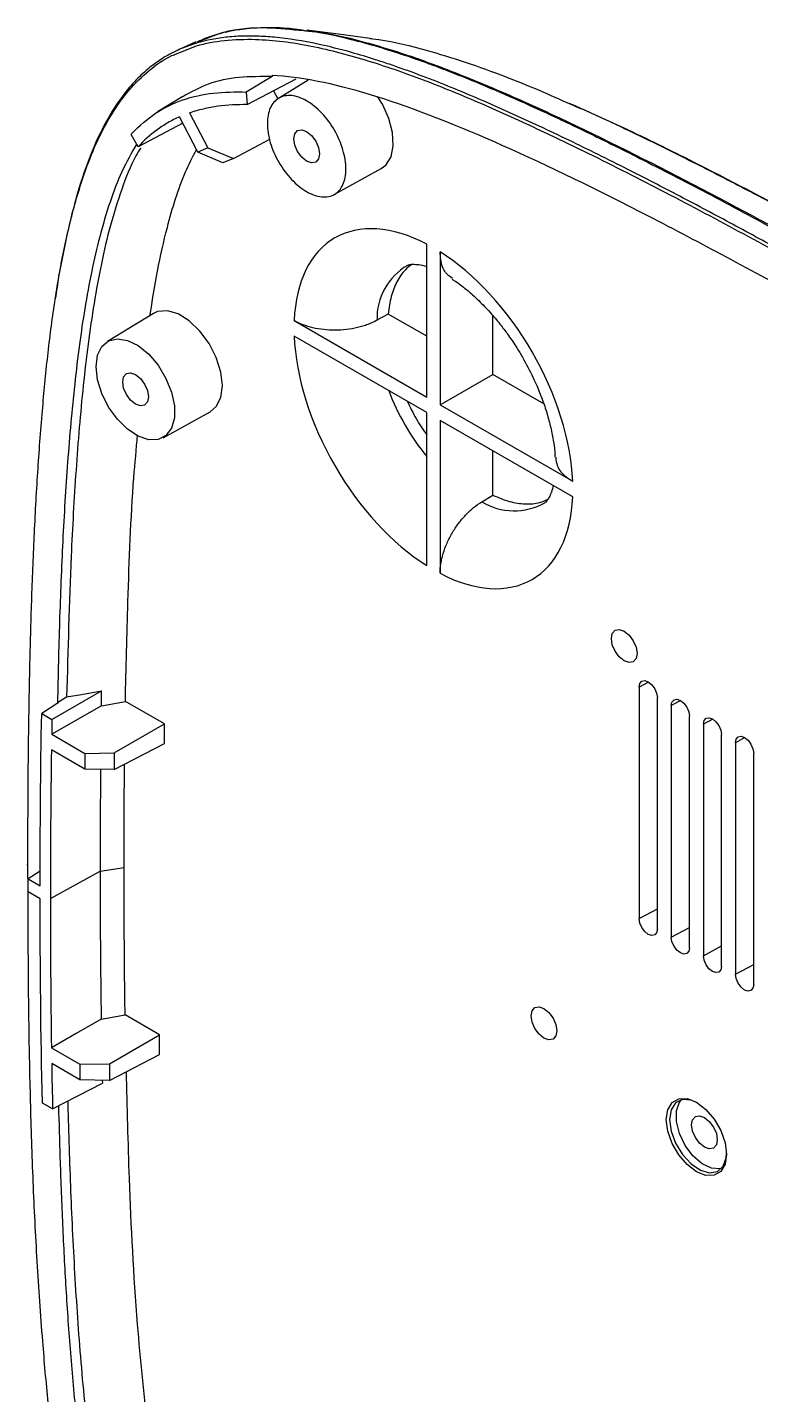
# Model space of a CAD drawing. Header units: millimetres. Extents: x 2884 to 3947, y -242 to 509.
# Drawn here: x 3708.3 to 3772.9, y 136.7 to 257.2 of the extents above; entities that cross this region are included whole.
import ezdxf

# ---------------------------------------------------------------- set-up
doc = ezdxf.new("R2010")
doc.units = ezdxf.units.MM
doc.header["$LTSCALE"] = 16.334999
doc.layers.get('0').update_dxf_attribs({"lineweight": 18})

msp = doc.modelspace()

# ---------------------------------------------------------------- linework, layer by layer
at = {"color": 7, "linetype": 'Continuous', "lineweight": 25}
for p, q in [((3729.9, 252.89), (3727.61, 251.52)), ((3727.7, 250.42), (3732, 252.7)), ((3729.9, 252.98), (3729.9, 252.89)), ((3733.07, 252.56), (3730.45, 250.97)), ((3722.02, 251.14), (3719.8, 249.77)), ((3727.61, 251.52), (3727.7, 250.42)), ((3730.41, 250.9), (3730.02, 251.65)), ((3722.62, 249.69), (3724.22, 246.6)), ((3722.02, 248.77), (3718.09, 246.7)), ((3723.34, 246.24), (3721.73, 249.34)), ((3718.09, 246.7), (3717.46, 247.78)), ((3726.5, 245.68), (3729.68, 247.38)), ((3724.22, 246.6), (3723.34, 246.24)), ((3725.56, 245.3), (3723.34, 246.24)), ((3724.22, 246.6), (3726.5, 245.68)), ((3726.5, 245.68), (3725.56, 245.3)), ((3735.35, 242.49), (3739.51, 244.78)), ((3743.51, 224.64), (3743.51, 238.13)), ((3744.69, 237.45), (3744.69, 223.96)), ((3719.44, 232.01), (3715.38, 229.55)), ((3740.12, 231.96), (3739.13, 231.41)), ((3743.51, 230.01), (3740.12, 231.96)), ((3749.34, 226.64), (3749.34, 231.83)), ((3731.83, 231.39), (3743.51, 224.64)), ((3743.51, 223.28), (3731.83, 230.02)), ((3744.69, 223.96), (3749.34, 226.64)), ((3753.82, 224.05), (3749.34, 226.64)), ((3720.28, 221.06), (3724.44, 223.35)), ((3743.51, 209.79), (3743.51, 223.28)), ((3744.69, 223.96), (3756.37, 217.22)), ((3744.69, 222.59), (3744.69, 209.11)), ((3756.37, 215.85), (3744.69, 222.59)), ((3749.34, 216), (3749.34, 219.91)), ((3748.36, 215.41), (3749.34, 216)), ((3762.23, 199.08), (3762.23, 178.67)), ((3711.05, 197.68), (3709.59, 196.75)), ((3710.49, 196.23), (3714.86, 198.75)), ((3710.98, 197.72), (3711.79, 198.21)), ((3710.98, 197.72), (3711.05, 197.68)), ((3714.85, 197.44), (3716.96, 197.82)), ((3720.4, 195.83), (3716.96, 197.82)), ((3763.83, 177.74), (3763.83, 198.16)), ((3709.59, 196.75), (3710.49, 196.23)), ((3714.85, 197.44), (3710.47, 194.92)), ((3765.06, 197.45), (3765.06, 177.03)), ((3766.66, 176.11), (3766.66, 196.52)), ((3710.49, 196.23), (3710.47, 194.92)), ((3715.98, 193.28), (3720.4, 195.83)), ((3720.4, 194.1), (3720.4, 195.83)), ((3767.89, 195.81), (3767.89, 175.4)), ((3710.47, 194.92), (3713.38, 193.24)), ((3715.98, 191.81), (3720.4, 194.1)), ((3769.49, 174.48), (3769.49, 194.89)), ((3770.72, 194.18), (3770.72, 173.77)), ((3713.38, 191.85), (3710.45, 193.54)), ((3713.38, 193.24), (3715.98, 193.28)), ((3713.38, 193.24), (3713.38, 191.85)), ((3715.98, 193.28), (3715.98, 191.81)), ((3772.32, 172.85), (3772.32, 193.26)), ((3715.98, 191.81), (3713.38, 191.85)), ((3714.75, 182.85), (3716.85, 183.19)), ((3709.47, 182.86), (3708.39, 182.17)), ((3708.39, 181.03), (3708.39, 182.17)), ((3708.39, 182.17), (3709.46, 181.55)), ((3710.37, 180.45), (3714.75, 182.85)), ((3709.46, 180.42), (3708.39, 181.03)), ((3714.83, 169.82), (3716.94, 170.19)), ((3719.97, 168.43), (3716.94, 170.19)), ((3715.55, 165.88), (3719.97, 168.43)), ((3719.97, 166.71), (3719.97, 168.43)), ((3710.45, 167.29), (3712.95, 165.84)), ((3715.55, 164.41), (3719.97, 166.71)), ((3712.95, 164.45), (3710.47, 165.89)), ((3712.95, 165.84), (3715.55, 165.88)), ((3712.95, 165.84), (3712.95, 164.45)), ((3715.55, 165.88), (3715.55, 164.41)), ((3710.55, 161.9), (3714.94, 164.17)), ((3715.55, 164.41), (3712.95, 164.45)), ((3714.93, 164.42), (3714.94, 164.17)), ((3710.55, 161.9), (3709.65, 162.42))]:
    msp.add_line(p, q, dxfattribs=at)
at = {"color": 8, "linetype": 'Continuous', "lineweight": 25}
for p, q in [((3763.06, 199.52), (3762.23, 199.08)), ((3765.89, 197.89), (3765.06, 197.45)), ((3768.72, 196.26), (3767.89, 195.81)), ((3771.54, 194.63), (3770.72, 194.18)), ((3762.23, 178.67), (3763.83, 179.53)), ((3765.06, 177.03), (3766.66, 177.89)), ((3767.89, 175.4), (3769.49, 176.26)), ((3770.72, 173.77), (3772.32, 174.63))]:
    msp.add_line(p, q, dxfattribs=at)
at = {"color": 7, "linetype": 'Continuous', "lineweight": 25}
for points in [[(3738.53, 256.26), (3735.74, 256.62), (3732.96, 256.99)], [(3723.16, 255.96), (3722.35, 255.58), (3721.55, 255.21)], [(3739.51, 244.78), (3739.91, 245.08), (3740.37, 245.81), (3740.57, 246.79), (3740.51, 247.95), (3740.18, 249.21), (3739.61, 250.45), (3739.19, 251.13)], [(3734.06, 246.09), (3733.98, 245.64), (3733.73, 245.36), (3733.36, 245.29), (3732.93, 245.44), (3732.5, 245.79), (3732.13, 246.29), (3731.89, 246.85), (3731.8, 247.4), (3731.89, 247.85), (3732.13, 248.13), (3732.5, 248.2), (3732.93, 248.05), (3733.36, 247.7), (3733.73, 247.21), (3733.98, 246.64), (3734.06, 246.09)], [(3724.44, 223.35), (3724.97, 223.8), (3725.37, 224.61), (3725.51, 225.65), (3725.37, 226.85), (3724.97, 228.12), (3724.34, 229.36), (3723.53, 230.46), (3722.59, 231.36), (3721.61, 231.97), (3720.66, 232.25), (3719.8, 232.17), (3719.44, 232.01)], [(3714.39, 227.32), (3714.52, 228.33), (3714.9, 229.11), (3715.49, 229.61), (3716.26, 229.79), (3717.15, 229.64), (3718.09, 229.18), (3719.02, 228.42), (3719.85, 227.44), (3720.54, 226.29), (3721.03, 225.08), (3721.29, 223.88), (3721.29, 222.8), (3721.03, 221.89), (3720.54, 221.25), (3719.85, 220.9), (3719.02, 220.88), (3718.09, 221.19), (3717.15, 221.81), (3716.26, 222.69), (3715.49, 223.76), (3714.9, 224.95), (3714.52, 226.17), (3714.39, 227.32)], [(3718.99, 224.67), (3718.9, 224.22), (3718.66, 223.94), (3718.29, 223.86), (3717.86, 224.01), (3717.42, 224.36), (3717.06, 224.86), (3716.81, 225.42), (3716.73, 225.97), (3716.81, 226.42), (3717.06, 226.71), (3717.42, 226.78), (3717.86, 226.63), (3718.29, 226.28), (3718.66, 225.78), (3718.9, 225.22), (3718.99, 224.67)], [(3759.78, 203.35), (3759.86, 203.8), (3760.11, 204.09), (3760.48, 204.16), (3760.91, 204.01), (3761.34, 203.66), (3761.71, 203.16), (3761.96, 202.6), (3762.04, 202.05), (3761.96, 201.6), (3761.71, 201.32), (3761.34, 201.24), (3760.91, 201.39), (3760.48, 201.74), (3760.11, 202.24), (3759.86, 202.8), (3759.78, 203.35)], [(3762.23, 199.08), (3762.29, 199.4), (3762.47, 199.6), (3762.73, 199.65), (3763.03, 199.54), (3763.34, 199.29), (3763.6, 198.94), (3763.77, 198.55), (3763.83, 198.16)], [(3711.79, 198.21), (3713.11, 198.44), (3714.86, 198.75)], [(3765.06, 197.45), (3765.12, 197.76), (3765.3, 197.96), (3765.55, 198.01), (3765.86, 197.91), (3766.17, 197.66), (3766.42, 197.31), (3766.6, 196.91), (3766.66, 196.52)], [(3767.89, 195.81), (3767.95, 196.13), (3768.12, 196.33), (3768.38, 196.38), (3768.69, 196.27), (3768.99, 196.03), (3769.25, 195.68), (3769.43, 195.28), (3769.49, 194.89)], [(3770.72, 194.18), (3770.78, 194.5), (3770.95, 194.7), (3771.21, 194.75), (3771.52, 194.64), (3771.82, 194.4), (3772.08, 194.05), (3772.25, 193.65), (3772.32, 193.26)], [(3763.83, 177.74), (3763.77, 177.43), (3763.6, 177.23), (3763.34, 177.18), (3763.03, 177.28), (3762.73, 177.53), (3762.47, 177.88), (3762.29, 178.28), (3762.23, 178.67)], [(3766.66, 176.11), (3766.6, 175.79), (3766.42, 175.59), (3766.17, 175.54), (3765.86, 175.65), (3765.55, 175.9), (3765.3, 176.25), (3765.12, 176.64), (3765.06, 177.03)], [(3769.49, 174.48), (3769.43, 174.16), (3769.25, 173.96), (3768.99, 173.91), (3768.69, 174.02), (3768.38, 174.26), (3768.12, 174.61), (3767.95, 175.01), (3767.89, 175.4)], [(3772.32, 172.85), (3772.25, 172.53), (3772.08, 172.33), (3771.82, 172.28), (3771.52, 172.38), (3771.21, 172.63), (3770.95, 172.98), (3770.78, 173.38), (3770.72, 173.77)], [(3752.71, 170.1), (3752.79, 170.55), (3753.04, 170.83), (3753.41, 170.9), (3753.84, 170.75), (3754.27, 170.4), (3754.64, 169.91), (3754.88, 169.34), (3754.97, 168.79), (3754.88, 168.34), (3754.64, 168.06), (3754.27, 167.99), (3753.84, 168.14), (3753.41, 168.49), (3753.04, 168.98), (3752.79, 169.55), (3752.71, 170.1)], [(3714.83, 169.82), (3712.64, 168.55), (3710.45, 167.29)], [(3764.62, 160.96), (3764.75, 161.83), (3765.13, 162.46), (3765.72, 162.8), (3766.45, 162.81), (3767.27, 162.49), (3768.09, 161.86), (3768.83, 161), (3769.42, 159.99), (3769.8, 158.91), (3769.93, 157.89), (3769.8, 157.02), (3769.42, 156.39), (3768.83, 156.05), (3768.09, 156.04), (3767.27, 156.36), (3766.45, 156.99), (3765.72, 157.85), (3765.13, 158.86), (3764.75, 159.93), (3764.62, 160.96)], [(3767.35, 162.44), (3766.8, 162.67), (3766.04, 162.73), (3765.43, 162.43), (3765.04, 161.82), (3764.91, 160.96)], [(3769.45, 156.63), (3769.35, 156.61), (3768.6, 156.67), (3767.77, 157.06), (3766.97, 157.76), (3766.28, 158.68), (3765.77, 159.73), (3765.51, 160.79), (3765.51, 161.74), (3765.77, 162.49), (3765.95, 162.7)], [(3764.91, 160.96), (3765.04, 159.94), (3765.43, 158.87), (3766.04, 157.87), (3766.8, 157.05), (3767.62, 156.5), (3768.42, 156.27), (3769.12, 156.39), (3769.62, 156.85), (3769.89, 157.6), (3769.92, 157.98)], [(3766.85, 160.49), (3766.94, 160.94), (3767.18, 161.22), (3767.55, 161.29), (3767.98, 161.14), (3768.41, 160.79), (3768.78, 160.29), (3769.03, 159.73), (3769.11, 159.18), (3769.03, 158.73), (3768.78, 158.45), (3768.41, 158.38), (3767.98, 158.53), (3767.55, 158.88), (3767.18, 159.37), (3766.94, 159.94), (3766.85, 160.49)]]:
    msp.add_lwpolyline(points, dxfattribs=at)
at = {"color": 8, "linetype": 'Continuous', "lineweight": 25}
for centre, radius, start, end in [((3744.52, 231.58), 5.39, 120.0306, 181.8515), ((3759.44, 232.47), 20.6, 200.6442, 219.3533), ((3751.21, 220.14), 5.52, 238.9272, 299.2322)]:
    msp.add_arc(centre, radius, start, end, dxfattribs=at)
at = {"color": 7, "linetype": 'Continuous', "lineweight": 25}
for points, knots in [([(3723.19, 255.85), (3723.99, 256.21), (3725.89, 257.05), (3729.14, 257.32), (3731.59, 257.05), (3732.68, 256.94)], [0, 0, 0, 0, 8941.373265, 21404.874197, 31317.201938, 31317.201938, 31317.201938, 31317.201938]), ([(3723.28, 255.94), (3723.44, 256.02), (3723.92, 256.26), (3724.66, 256.51), (3725.26, 256.69), (3725.51, 256.75), (3725.52, 256.75)], [0, 0, 0, 0, 8830.063151, 27367.63685, 39221.646022, 39880.739943, 39880.739943, 39880.739943, 39880.739943]), ([(3725.74, 256.81), (3725.74, 256.81), (3725.76, 256.81), (3725.92, 256.85), (3726.29, 256.93), (3726.91, 257.04), (3727.78, 257.15), (3729.21, 257.24), (3730.98, 257.24), (3732.4, 257.02), (3733.01, 256.93)], [0, 0, 0, 0, 99.200625, 555.092646, 5479.552446, 12204.378024, 20680.789404, 33393.968762, 56931.757321, 74711.256594, 74711.256594, 74711.256594, 74711.256594]), ([(3738.49, 256.25), (3738.59, 256.24), (3740.05, 256.11), (3742.72, 255.44), (3746.49, 254.34), (3749.84, 253.13), (3752.97, 251.89), (3754.92, 251.03), (3755.86, 250.61)], [0, 0, 0, 0, 987.522634, 15390.966198, 26795.794978, 38563.169521, 48465.072049, 57569.702307, 57569.702307, 57569.702307, 57569.702307]), ([(3708.38, 183.33), (3708.38, 185.32), (3708.38, 189.23), (3708.44, 195.07), (3708.54, 200.87), (3708.7, 206.63), (3708.92, 212.35), (3709.22, 217.94), (3709.62, 223.26), (3710.1, 228.27), (3710.7, 233), (3711.5, 237.58), (3712.43, 241.49), (3713.45, 244.72), (3714.5, 247.31), (3715.76, 249.67), (3717.25, 251.76), (3719.02, 253.46), (3720.44, 254.5), (3721.33, 254.84), (3721.46, 254.89)], [0, 0, 0, 0, 11639.918901, 22904.651841, 34364.357266, 45947.204421, 57205.58184, 68664.983802, 79790.346441, 89786.197492, 99800.931723, 109805.845535, 119788.949513, 126572.81546, 133214.575881, 139810.102267, 146540.877529, 153163.633158, 159784.3027, 160938.890283, 160938.890283, 160938.890283, 160938.890283]), ([(3721.6, 255.23), (3721.44, 255.15), (3721.2, 255.04), (3720.74, 254.8), (3720.09, 254.42), (3719.14, 253.74), (3717.98, 252.71), (3716.71, 251.25), (3715.32, 249.14), (3713.92, 246.22), (3712.61, 242.39), (3711.65, 238.33), (3711.06, 235.2), (3710.84, 233.64), (3710.79, 233.29)], [0, 0, 0, 0, 2627.663264, 3860.64362, 7642.691064, 13715.370582, 21025.908433, 30162.867236, 41202.268161, 55722.615761, 72441.637126, 91453.084734, 105286.010972, 109249.853815, 109249.853815, 109249.853815, 109249.853815]), ([(3729.9, 252.89), (3728.92, 252.89), (3726.95, 252.9), (3724.27, 252.36), (3722.75, 251.52), (3722.03, 251.12)], [0, 0, 0, 0, 10733.801364, 21444.923671, 31320.969279, 31320.969279, 31320.969279, 31320.969279]), ([(3776.05, 233.64), (3771.34, 236.23), (3766.7, 238.72), (3762.28, 240.98), (3757.76, 243.3), (3753.46, 245.38), (3749.47, 247.13), (3745.48, 248.88), (3741.79, 250.31), (3738.48, 251.31), (3735.25, 252.29), (3732.4, 252.86), (3729.9, 252.98)], [0, 0, 0, 0, 9914.937113, 9914.937113, 9914.937113, 20070.809981, 20070.809981, 20070.809981, 30226.682848, 30226.682848, 30226.682848, 40141.70979, 40141.70979, 40141.70979, 40141.70979]), ([(3717.57, 247.9), (3718.82, 249.25), (3720.32, 250.25), (3722.89, 251.13), (3723.8, 251.32), (3725.66, 251.54), (3726.65, 251.56), (3727.61, 251.52)], [0, 0, 0, 0, 15646.111949, 15646.111949, 23469.167923, 23469.167923, 31292.223897, 31292.223897, 31292.223897, 31292.223897]), ([(3736.39, 244.75), (3736.39, 244.22), (3736.3, 243.75), (3735.96, 242.99), (3735.7, 242.69), (3735.06, 242.32), (3734.68, 242.25), (3733.84, 242.33), (3733.38, 242.49), (3732.48, 243.01), (3732.02, 243.38), (3731.19, 244.26), (3730.8, 244.78), (3730.16, 245.89), (3729.9, 246.48), (3729.56, 247.65), (3729.47, 248.22), (3729.47, 249.27), (3729.56, 249.74), (3729.9, 250.51), (3730.16, 250.8), (3730.8, 251.18), (3731.19, 251.25), (3732.02, 251.17), (3732.48, 251.01), (3733.38, 250.49), (3733.84, 250.12), (3734.68, 249.24), (3735.06, 248.72), (3735.7, 247.61), (3735.96, 247.01), (3736.3, 245.85), (3736.39, 245.27), (3736.39, 244.75)], [0, 0, 0, 0, 9035.721955, 9035.721955, 18071.443911, 18071.443911, 27107.165866, 27107.165866, 36142.887821, 36142.887821, 45178.609776, 45178.609776, 54214.331732, 54214.331732, 63250.053687, 63250.053687, 72285.775642, 72285.775642, 81321.497597, 81321.497597, 90357.219553, 90357.219553, 99392.941508, 99392.941508, 108428.663463, 108428.663463, 117464.385418, 117464.385418, 126500.107374, 126500.107374, 135535.829329, 135535.829329, 144571.551284, 144571.551284, 144571.551284, 144571.551284]), ([(3727.7, 250.42), (3726.84, 250.42), (3725.96, 250.38), (3725.13, 250.27), (3724.69, 250.21), (3724.26, 250.13), (3723.84, 250.03), (3723.43, 249.94), (3723.01, 249.82), (3722.62, 249.69)], [0, 0, 0, 0, 15364.112377, 15364.112377, 15364.112377, 23386.462257, 23386.462257, 23386.462257, 31324.459195, 31324.459195, 31324.459195, 31324.459195]), ([(3795.2, 229.95), (3793.75, 230.79), (3791.04, 232.35), (3787.27, 234.48), (3784.08, 236.26), (3781.46, 237.71), (3779.23, 238.93), (3774.63, 241.42), (3768.63, 244.57), (3761.58, 248.07), (3757.78, 249.77), (3756.07, 250.53)], [0, 0, 0, 0, 9432.200189, 17601.593105, 24507.156595, 30148.570665, 34637.461784, 38960.305361, 60080.221797, 73647.635102, 84862.426438, 84862.426438, 84862.426438, 84862.426438]), ([(3721.73, 249.34), (3721.39, 249.19), (3721.04, 249.01), (3720.71, 248.82), (3720.38, 248.62), (3720.05, 248.41), (3719.74, 248.18), (3719.15, 247.75), (3718.6, 247.26), (3718.09, 246.7)], [0, 0, 0, 0, 7957.88136, 7957.88136, 7957.88136, 16097.763218, 16097.763218, 16097.763218, 31295.175144, 31295.175144, 31295.175144, 31295.175144]), ([(3717.97, 246.97), (3717.51, 246.16), (3716.61, 244.57), (3715.56, 241.79), (3714.69, 238.85), (3713.96, 235.69), (3713.38, 232.52), (3712.89, 229.19), (3712.36, 224.71), (3711.84, 218.94), (3711.42, 211.95), (3711.14, 204.87), (3711.03, 200.11), (3710.98, 197.72)], [0, 0, 0, 0, 6604.799184, 13075.948895, 20038.832152, 26553.607761, 33468.806348, 39878.646259, 46907.126737, 60342.545556, 73778.433235, 87218.206873, 100658.535704, 100658.535704, 100658.535704, 100658.535704]), ([(3718.31, 246.59), (3718.17, 246.37), (3717.49, 245.28), (3716.62, 242.97), (3715.28, 238.73), (3714.13, 232.96), (3713.2, 225.7), (3712.58, 218.23), (3712.07, 209.09), (3711.9, 202.36), (3711.79, 198.21)], [0, 0, 0, 0, 1473.527642, 7043.104637, 12572.067396, 23636.906532, 34693.129456, 45746.245141, 56798.147488, 74559.748858, 74559.748858, 74559.748858, 74559.748858]), ([(3719.12, 231.75), (3719.33, 233.1), (3719.76, 235.79), (3720.73, 240.1), (3721.84, 243.73), (3722.9, 245.81), (3723.22, 246.46)], [0, 0, 0, 0, 10004.684978, 20031.926349, 33741.007074, 39901.362238, 39901.362238, 39901.362238, 39901.362238]), ([(3743.51, 238.13), (3740.46, 239.72), (3737.57, 239.91), (3733.25, 237.42), (3731.98, 234.82), (3731.83, 231.39)], [0, 0, 0, 0, 20037.697384, 20037.697384, 40075.394768, 40075.394768, 40075.394768, 40075.394768]), ([(3756.37, 217.22), (3756.23, 220.82), (3754.95, 224.89), (3750.63, 232.38), (3747.74, 235.52), (3744.69, 237.45)], [0, 0, 0, 0, 11359.639589, 11359.639589, 22719.279178, 22719.279178, 22719.279178, 22719.279178]), ([(3745.79, 235.08), (3745.57, 235.24), (3745.06, 235.6), (3744.74, 236.51), (3744.71, 237.22), (3744.69, 237.45)], [0, 0, 0, 0, 10590.876919, 24638.752293, 31556.332847, 31556.332847, 31556.332847, 31556.332847]), ([(3742.23, 236.35), (3742.02, 236.19), (3741.49, 235.81), (3740.86, 234.84), (3740.33, 233.54), (3740.19, 232.49), (3740.12, 231.96)], [0, 0, 0, 0, 7026.05889, 18073.220791, 29120.397515, 40167.507014, 40167.507014, 40167.507014, 40167.507014]), ([(3741.84, 236.26), (3741.86, 236.27), (3741.92, 236.3), (3742.14, 236.36), (3742.64, 236.34), (3743.1, 236.28), (3743.44, 236.16), (3743.51, 236.13)], [0, 0, 0, 0, 8532.896044, 23168.182679, 34853.118763, 46229.467984, 49058.904313, 49058.904313, 49058.904313, 49058.904313]), ([(3745.75, 235.03), (3745.86, 234.96), (3746.31, 234.69), (3747.15, 234.02), (3748.21, 233.06), (3749.19, 232.02), (3750.02, 231.02), (3750.76, 230.02), (3751.4, 229.08), (3751.79, 228.43), (3751.95, 228.15)], [0, 0, 0, 0, 3954.601676, 16324.485459, 28551.741258, 40137.482914, 50253.318308, 58481.935019, 68202.013539, 75358.098704, 75358.098704, 75358.098704, 75358.098704]), ([(3739.13, 231.41), (3738.87, 231.27), (3738.6, 231.15), (3738.18, 230.98), (3738.03, 230.93), (3737.73, 230.84), (3737.57, 230.8), (3737.1, 230.69), (3736.77, 230.63), (3736.11, 230.55), (3735.77, 230.53), (3735.1, 230.53), (3734.77, 230.55), (3734.12, 230.62), (3733.8, 230.68), (3733.18, 230.82), (3732.89, 230.91), (3732.33, 231.12), (3732.07, 231.25), (3731.83, 231.39)], [0, 0, 0, 0, 10499.972768, 10499.972768, 15749.959152, 15749.959152, 20999.945536, 20999.945536, 31499.918304, 31499.918304, 41999.891071, 41999.891071, 52499.863839, 52499.863839, 62999.836607, 62999.836607, 73499.809375, 73499.809375, 83999.782143, 83999.782143, 83999.782143, 83999.782143]), ([(3731.83, 230.02), (3731.98, 226.41), (3733.25, 222.34), (3737.57, 214.86), (3740.46, 211.72), (3743.51, 209.79)], [0, 0, 0, 0, 11316.766995, 11316.766995, 22633.533991, 22633.533991, 22633.533991, 22633.533991]), ([(3751.95, 228.15), (3752.27, 227.57), (3752.72, 226.74), (3753.28, 225.5), (3753.71, 224.44), (3754.12, 223.19), (3754.46, 221.93), (3754.69, 220.69), (3754.81, 219.82), (3754.81, 219.4), (3754.81, 219.34)], [0, 0, 0, 0, 14712.234539, 20736.59392, 30640.941771, 40791.841626, 51509.680723, 62477.624645, 73559.625547, 75538.957308, 75538.957308, 75538.957308, 75538.957308]), ([(3741.8, 224.27), (3742.05, 223.75), (3742.54, 222.72), (3743.19, 221.77), (3743.51, 221.3)], [0, 0, 0, 0, 11351.330536, 22693.822103, 22693.822103, 22693.822103, 22693.822103]), ([(3716.96, 197.82), (3717.03, 200.75), (3717.19, 207.38), (3717.48, 215.25), (3717.93, 220.05), (3718.04, 221.3)], [0, 0, 0, 0, 11581.254318, 26207.539343, 31365.253397, 31365.253397, 31365.253397, 31365.253397]), ([(3754.88, 219.34), (3754.9, 219.07), (3754.96, 218.45), (3755.59, 217.73), (3756.18, 217.34), (3756.37, 217.22)], [0, 0, 0, 0, 10578.289552, 24734.407115, 31705.235371, 31705.235371, 31705.235371, 31705.235371]), ([(3744.69, 209.11), (3747.74, 207.51), (3750.63, 207.32), (3754.95, 209.82), (3756.23, 212.41), (3756.37, 215.85)], [0, 0, 0, 0, 20193.722846, 20193.722846, 40387.445692, 40387.445692, 40387.445692, 40387.445692]), ([(3749.34, 216), (3749.83, 215.79), (3750.81, 215.38), (3752.2, 215.19), (3753.35, 215.26), (3753.95, 215.53), (3754.18, 215.63)], [0, 0, 0, 0, 11129.439256, 22258.793267, 33388.119103, 40381.470407, 40381.470407, 40381.470407, 40381.470407]), ([(3754.65, 216.85), (3754.64, 216.81), (3754.59, 216.51), (3754.44, 216.12), (3754.24, 215.68), (3754.05, 215.44), (3753.96, 215.36), (3753.92, 215.33), (3753.91, 215.33)], [0, 0, 0, 0, 1604.068058, 13750.246251, 26267.708014, 39675.136315, 55108.329883, 58039.848723, 58039.848723, 58039.848723, 58039.848723]), ([(3744.69, 209.11), (3744.69, 209.38), (3744.72, 209.67), (3744.79, 210.1), (3744.81, 210.25), (3744.88, 210.55), (3744.92, 210.71), (3745.06, 211.16), (3745.17, 211.46), (3745.43, 212.07), (3745.59, 212.37), (3745.92, 212.95), (3746.11, 213.22), (3746.5, 213.76), (3746.72, 214.01), (3747.16, 214.48), (3747.39, 214.7), (3747.87, 215.09), (3748.12, 215.26), (3748.36, 215.41)], [0, 0, 0, 0, 10550.496908, 10550.496908, 15825.745362, 15825.745362, 21100.993817, 21100.993817, 31651.490725, 31651.490725, 42201.987633, 42201.987633, 52752.484542, 52752.484542, 63302.98145, 63302.98145, 73853.478358, 73853.478358, 84403.975267, 84403.975267, 84403.975267, 84403.975267]), ([(3714.85, 197.44), (3714.85, 197.66), (3714.85, 198.1), (3714.86, 198.54), (3714.86, 198.75)], [0, 0, 0, 0, 11345.283127, 22595.301289, 22595.301289, 22595.301289, 22595.301289]), ([(3714.78, 191.83), (3714.77, 190.76), (3714.74, 187.78), (3714.75, 184.78), (3714.75, 182.85)], [0, 0, 0, 0, 8085.445827, 22612.722338, 22612.722338, 22612.722338, 22612.722338]), ([(3716.85, 183.19), (3716.85, 184.4), (3716.85, 186.81), (3716.86, 189.84), (3716.89, 191.66), (3716.89, 192.28)], [0, 0, 0, 0, 12483.096166, 24966.201271, 31467.3032, 31467.3032, 31467.3032, 31467.3032]), ([(3708.38, 183.33), (3708.35, 183.35), (3708.32, 183.39), (3708.33, 183.45), (3708.36, 183.48), (3708.4, 183.5)], [0, 0, 0, 0, 11299.000245, 11299.000245, 22598.000491, 22598.000491, 22598.000491, 22598.000491]), ([(3717.57, 104.05), (3717.57, 104.06), (3716.96, 105.32), (3716, 107.88), (3714.68, 111.7), (3713.6, 115.53), (3712.54, 119.98), (3711.58, 125.01), (3710.75, 130.55), (3710.14, 136.02), (3709.62, 141.99), (3709.17, 148.48), (3708.82, 155.53), (3708.6, 162.5), (3708.46, 169.38), (3708.4, 176.29), (3708.39, 180.93), (3708.38, 183.33)], [0, 0, 0, 0, 5.416131, 6260.214491, 12380.641082, 18598.887288, 24946.490895, 34282.12867, 43626.792383, 52979.967668, 62323.940246, 74597.261689, 86986.022202, 99648.724646, 111784.354886, 123976.663452, 137014.563832, 137014.563832, 137014.563832, 137014.563832]), ([(3716.94, 170.19), (3716.92, 171.4), (3716.89, 173.83), (3716.86, 178.17), (3716.86, 181.28), (3716.85, 183.19)], [0, 0, 0, 0, 8791.829092, 17583.652762, 31511.369097, 31511.369097, 31511.369097, 31511.369097]), ([(3718.93, 133.55), (3718.61, 136.68), (3717.85, 144.2), (3717.31, 154.71), (3717.13, 162.06), (3717.05, 165.19)], [0, 0, 0, 0, 9184.692998, 22024.685463, 31584.067478, 31584.067478, 31584.067478, 31584.067478]), ([(3711.07, 162.17), (3711.11, 160.65), (3711.2, 157.29), (3711.4, 152.04), (3711.68, 146.42), (3712.07, 140.76), (3712.56, 135.3), (3713.14, 130.12), (3713.84, 125.21), (3714.73, 120.28), (3715.86, 115.27), (3717.31, 110.2), (3718.65, 106.84), (3719.3, 105.18)], [0, 0, 0, 0, 8467.852946, 18858.459469, 29205.712746, 39537.217126, 49865.755765, 58787.630976, 67370.660846, 75871.685627, 84556.274309, 93232.284413, 101662.202937, 101662.202937, 101662.202937, 101662.202937]), ([(3711.88, 162.59), (3711.89, 162.33), (3711.96, 159.54), (3712.14, 154.17), (3712.52, 146.43), (3712.99, 139.91), (3713.62, 133.31), (3714.46, 126.62), (3715.7, 119.78), (3717.1, 114.19), (3718.42, 109.95), (3719.54, 107.1), (3720.1, 105.68)], [0, 0, 0, 0, 1285.837308, 14338.59262, 27391.725373, 40445.681853, 46972.231938, 60030.152361, 73096.499235, 79626.693396, 86251.898561, 92873.707715, 92873.707715, 92873.707715, 92873.707715])]:
    msp.add_open_spline(points, degree=3, knots=knots, dxfattribs=at)
at = {"color": 8, "linetype": 'Continuous', "lineweight": 25}
for points, knots in [([(3732.68, 256.94), (3732.87, 256.92), (3734.34, 256.82), (3736.15, 256.35), (3738.01, 255.87), (3738.8, 255.65), (3739.59, 255.41), (3740.38, 255.17), (3741.17, 254.91), (3741.96, 254.65), (3742.72, 254.38), (3743.39, 254.14), (3744.17, 253.86), (3745.29, 253.43), (3747.14, 252.71), (3749.77, 251.61), (3753.24, 250.07), (3757.51, 248.07), (3762.55, 245.57), (3768.38, 242.56), (3774.98, 239.01), (3782.37, 234.92), (3787.55, 231.94), (3790.28, 230.38)], [0, 0, 0, 0, 2067.659511, 15563.046965, 18201.043294, 20836.34216, 23469.682453, 26101.51677, 28732.317521, 31362.371319, 33992.052183, 36264.217026, 38002.051785, 41698.403369, 47353.943196, 56165.385076, 67518.611999, 81406.381243, 97807.228852, 116720.046257, 138149.613627, 162104.811616, 188589.161914, 188589.161914, 188589.161914, 188589.161914]), ([(3733.01, 256.93), (3733.57, 256.86), (3735.2, 256.67), (3737.97, 255.97), (3741.51, 254.92), (3744.87, 253.7), (3748.46, 252.26), (3751.77, 250.84), (3758.07, 247.94), (3766.96, 243.47), (3778.71, 237.12), (3786.52, 232.65), (3790.43, 230.42)], [0, 0, 0, 0, 2878.556829, 8401.580532, 13763.470105, 20307.518129, 24775.321968, 31160.521159, 36231.979372, 55073.203555, 73801.478202, 92489.27819, 92489.27819, 92489.27819, 92489.27819]), ([(3721.46, 254.89), (3722.04, 255.14), (3723.36, 255.72), (3725.71, 256.13), (3729.05, 256.25), (3733.31, 255.7), (3738.38, 254.34), (3743.51, 252.54), (3748.67, 250.4), (3754.41, 247.77), (3760.71, 244.68), (3767.57, 241.11), (3774.44, 237.4), (3781.46, 233.49), (3786.18, 230.78), (3788.62, 229.38)], [0, 0, 0, 0, 3967.618716, 9013.878881, 14318.618262, 23355.29692, 32355.066291, 41243.935345, 50135.567075, 59085.036298, 70815.121816, 82536.196941, 94324.36745, 106033.890254, 118538.274573, 118538.274573, 118538.274573, 118538.274573]), ([(3788.77, 229.63), (3787.99, 230.08), (3786.44, 230.97), (3784.12, 232.3), (3781.79, 233.62), (3779.46, 234.93), (3777.14, 236.22), (3774.81, 237.51), (3772.49, 238.78), (3770.17, 240.03), (3767.85, 241.27), (3765.53, 242.49), (3763.21, 243.7), (3759.93, 245.37), (3755.7, 247.46), (3750.52, 249.89), (3745.35, 252.11), (3741.51, 253.55), (3738.7, 254.48), (3736.59, 255.12), (3733.6, 255.87), (3731.09, 256.28), (3729.33, 256.42), (3728.57, 256.45), (3727.82, 256.47), (3727.08, 256.45), (3726.35, 256.41), (3725.63, 256.34), (3724.92, 256.23), (3724.23, 256.1), (3723.55, 255.94), (3722.88, 255.73), (3722.23, 255.5), (3721.81, 255.32), (3721.6, 255.23)], [0, 0, 0, 0, 9556.161199, 19114.639941, 28674.188124, 38233.588132, 47791.655232, 57347.240026, 66899.230929, 76446.69147, 85989.728437, 95528.129276, 105061.672154, 114590.295983, 135999.332791, 157389.210144, 178774.904779, 200192.905901, 205345.648348, 214240.426358, 226938.459933, 243615.991405, 247075.750937, 250528.288727, 253968.297292, 257399.108681, 260823.518969, 264243.778204, 267662.435906, 271082.418817, 274513.222574, 277955.630904, 281403.694405, 284851.69693, 284851.69693, 284851.69693, 284851.69693]), ([(3755.86, 250.61), (3756.39, 250.38), (3758.12, 249.65), (3761.42, 248.09), (3765.8, 245.96), (3770.62, 243.5), (3775.5, 240.93), (3780.37, 238.29), (3785.24, 235.59), (3790.12, 232.84), (3793.37, 230.97), (3794.99, 230.04)], [0, 0, 0, 0, 3500.846597, 11213.167593, 21424.772915, 31937.211503, 42445.738658, 52953.870713, 63461.402221, 73967.670527, 84471.803163, 84471.803163, 84471.803163, 84471.803163])]:
    msp.add_open_spline(points, degree=3, knots=knots, dxfattribs=at)
at = {"color": 7, "linetype": 'Continuous', "lineweight": 25}
for points in [[(3717.46, 247.78), (3717.5, 247.82), (3717.53, 247.86), (3717.57, 247.9)], [(3709.46, 181.55), (3709.46, 186.64), (3709.49, 191.72), (3709.59, 196.75)], [(3710.45, 193.54), (3710.38, 189.2), (3710.36, 184.83), (3710.37, 180.45)], [(3714.75, 182.85), (3714.74, 178.53), (3714.76, 174.18), (3714.83, 169.82)], [(3709.65, 162.42), (3709.51, 168.47), (3709.46, 174.46), (3709.46, 180.42)], [(3710.37, 180.45), (3710.36, 176.09), (3710.38, 171.7), (3710.45, 167.29)], [(3710.47, 165.89), (3710.49, 164.56), (3710.52, 163.23), (3710.55, 161.9)]]:
    msp.add_open_spline(points, degree=3, dxfattribs=at)

doc.saveas('drawing.dxf')
